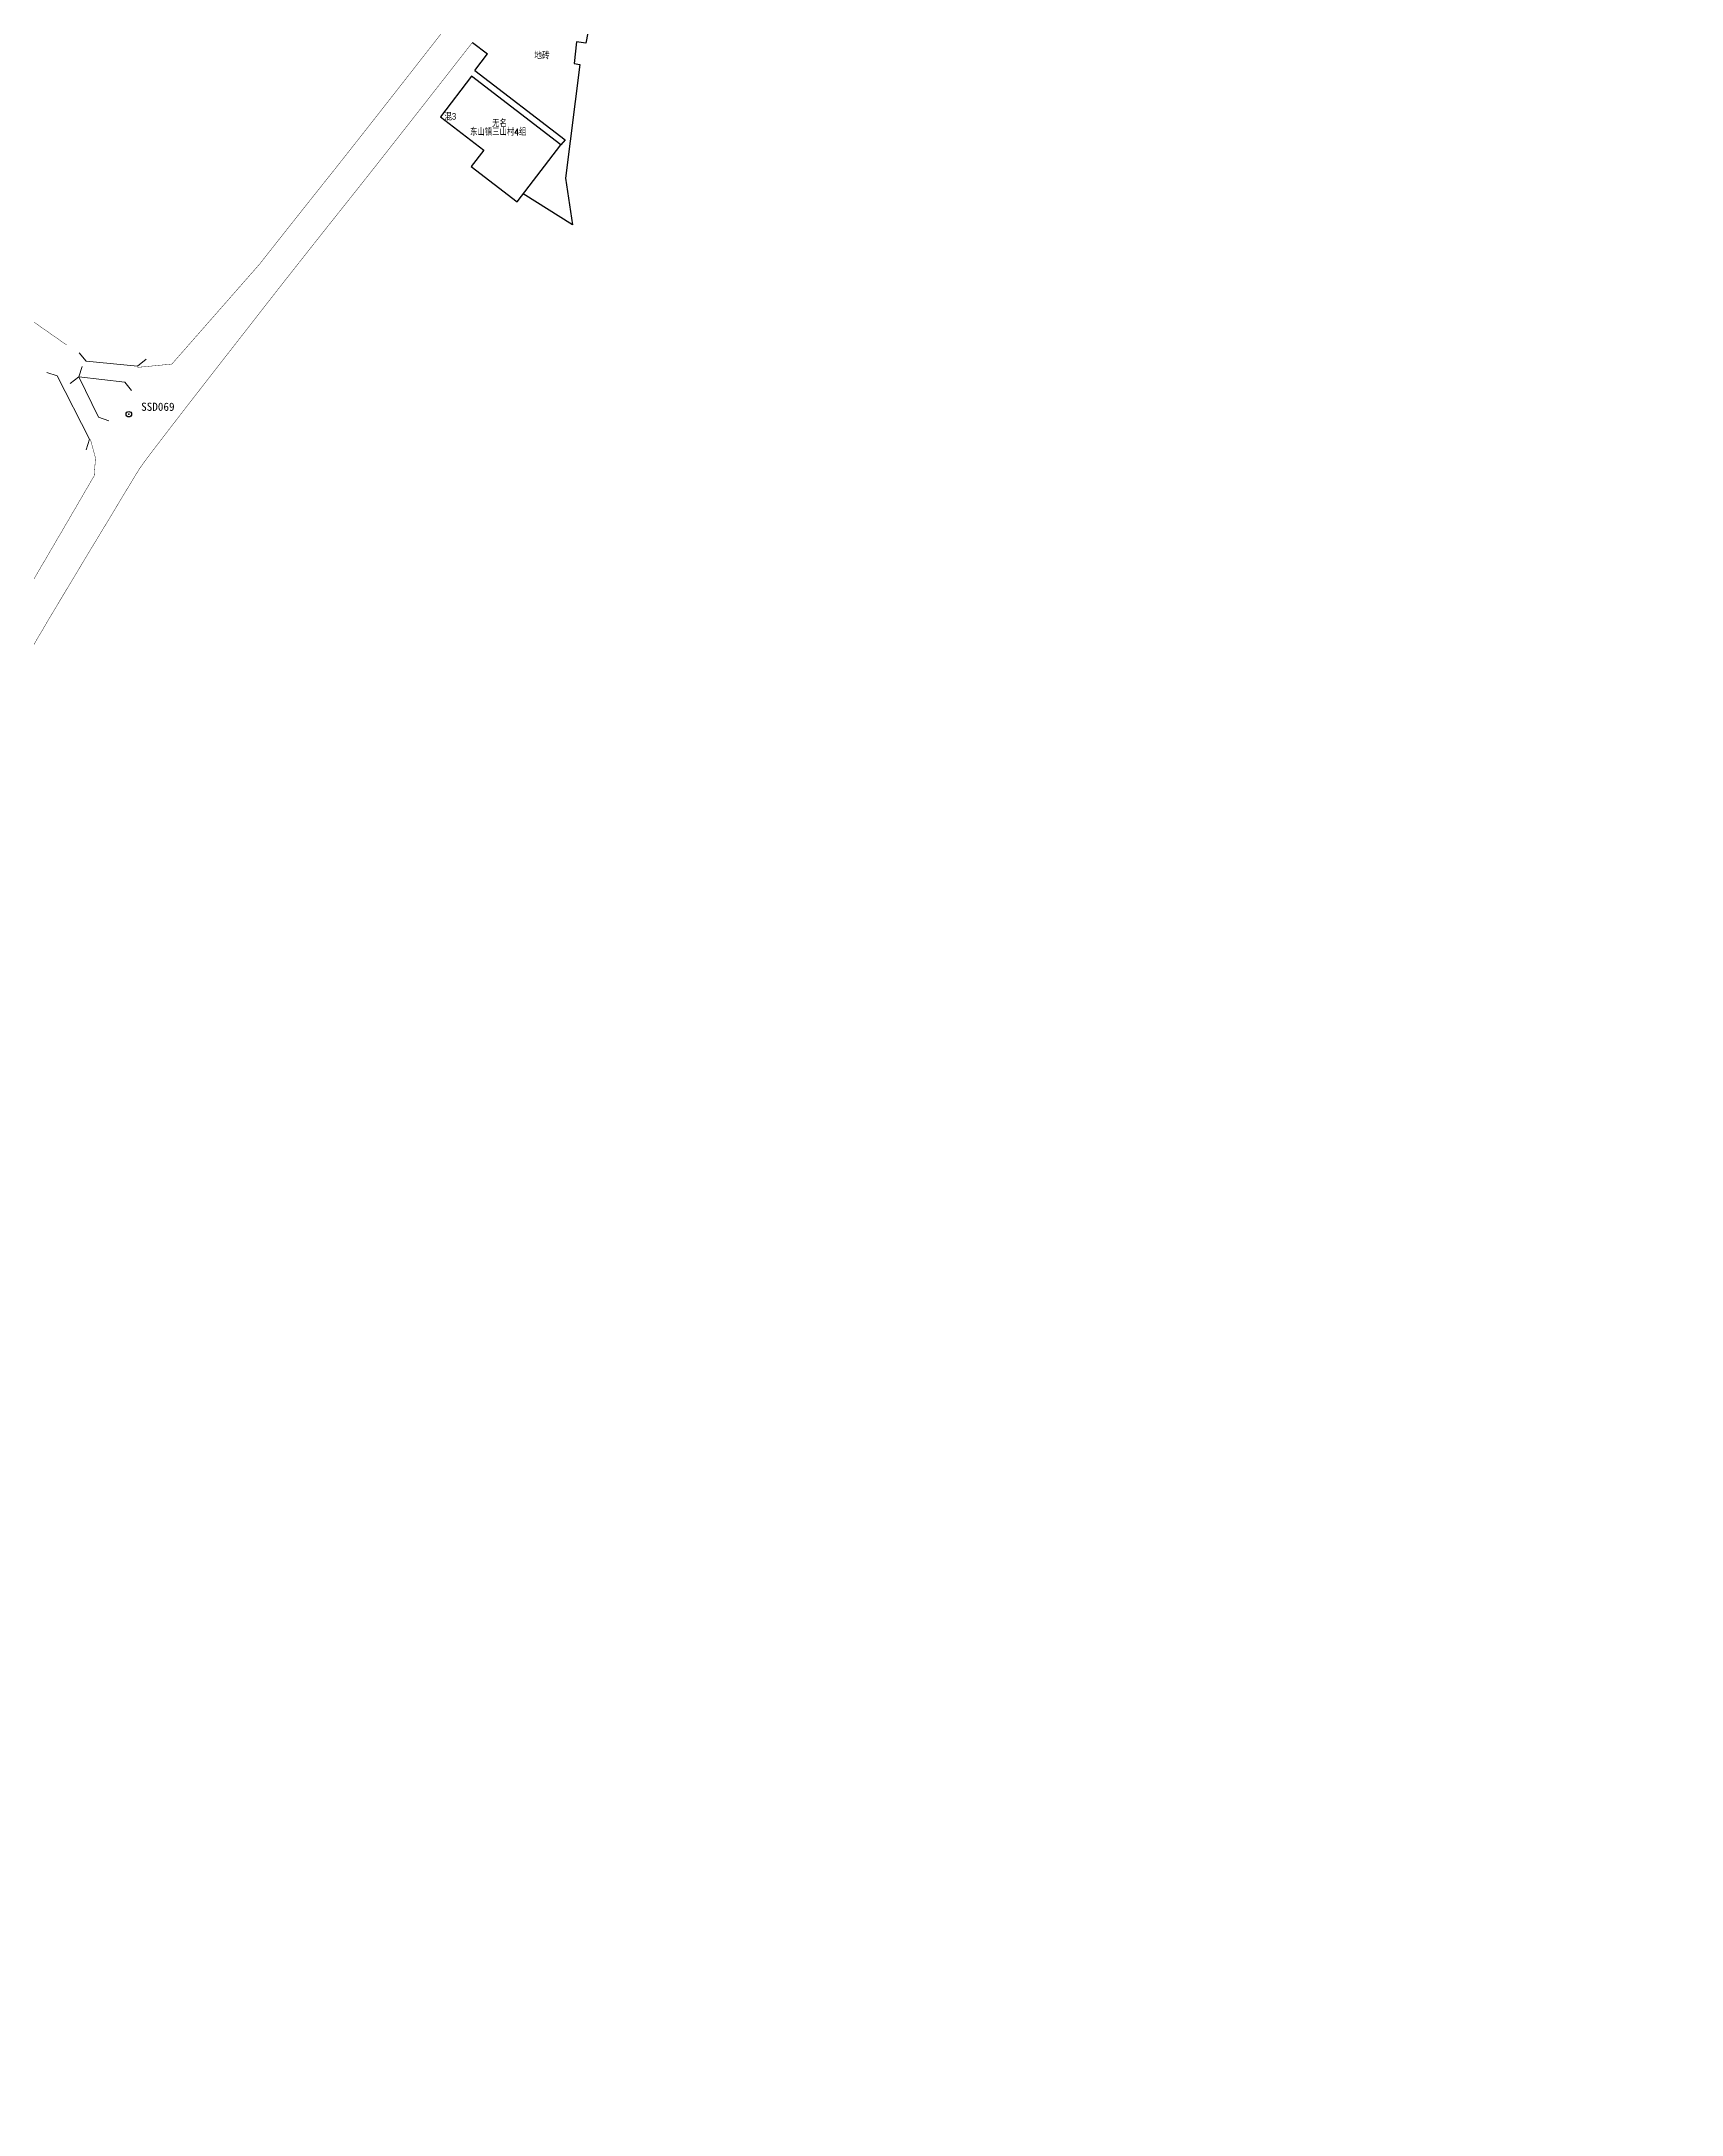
# Model space of a CAD drawing. Header units: millimetres. Extents: x 21943 to 23516, y 12107 to 14027.
# Drawn here: x 22284.2 to 22524.5, y 12228.7 to 12532.5 of the extents above; entities that cross this region are included whole.
import ezdxf
from ezdxf.enums import TextEntityAlignment as Align

# ---------------------------------------------------------------- set-up
doc = ezdxf.new("R2010")
doc.units = ezdxf.units.MM
for name, color, linetype in [('$TD_AUDIT_GENERATED_(2B2)', 221, 'Continuous'), ('$TD_AUDIT_GENERATED_(2B5)', 2, 'Continuous'), ('$TD_AUDIT_GENERATED_(2B7)', 7, 'Continuous'), ('$TD_AUDIT_GENERATED_(2BB)', 4, 'Continuous'), ('$TD_AUDIT_GENERATED_(2C2)', 7, 'Continuous'), ('KZD', 1, 'Continuous')]:
    doc.layers.add(name, color=color, linetype=linetype)
doc.layers.add('$TD_AUDIT_GENERATED_(2C5)', color=5, linetype='Continuous', lineweight=0)
doc.styles.add('$TD_AUDIT_GENERATED_(2CC)', font='simhei.ttf')
doc.styles.add('HZ', font='rs.shx', dxfattribs={"width": 0.8, "bigfont": 'hztxt.shx'})
doc.styles.get("Standard").update_dxf_attribs({"font": 'arial.ttf'})
doc.linetypes.add('1161', pattern='A,0,[149,AAA.SHX,S=0.15,R=0,X=0,Y=0],-1.6', length=1.6)
doc.linetypes.add('443', pattern='A,9.4,[169,AAA.SHX,S=1,R=0,X=0,Y=0.15],0.6', length=10)

# ---------------------------------------------------------------- blocks, each defined once
blk = doc.blocks.new('gc117')
blk.add_circle((0, 0), 0.8)
blk.add_point((0, 0))

msp = doc.modelspace()

# ---------------------------------------------------------------- linework, layer by layer
at = {"layer": '$TD_AUDIT_GENERATED_(2B2)', "linetype": 'Continuous', "flags": 128}
msp.add_lwpolyline([(22342.6, 12521.43), (22348.95, 12516.56), (22347.1, 12514.15), (22353.86, 12508.97), (22360.27, 12517.33), (22347.17, 12527.38)], close=True, dxfattribs=at)
at = {"layer": '$TD_AUDIT_GENERATED_(2BB)', "linetype": 'Continuous', "const_width": 0.06}
for points in [[(22204.27, 12548.86, 0.000001), (22199.73, 12552.16, 0.001052)], [(22287.87, 12487.97, -0.000688), (22282.92, 12491.44, -0.001146), (22279.96, 12493.53, -0.000002), (22274.71, 12497.25, -0.000364), (22274.68, 12497.27, -0.000328), (22269.98, 12500.61, -0.000817), (22268.1, 12501.96, -0.000011), (22268.08, 12501.98, -0.000012), (22268.06, 12501.99, -0.001713), (22267.07, 12502.71, -0.000618), (22264.32, 12504.71, -0.000486), (22258.03, 12509.33, -0.000295), (22247.66, 12516.96, -0.000018), (22241.2, 12521.73, 0.000044), (22234.73, 12526.49, 0.00002), (22226.11, 12532.84, 0.000342)], [(22467.15, 12688.4, -0.004354), (22458.84, 12675.31, -0.003262), (22455.45, 12670.13, -0.000532), (22444.83, 12654.16, -0.013257), (22441.12, 12649.95, 0.00431), (22428.77, 12636.41, 0.000116), (22416.29, 12622.49, 0.003081), (22415.78, 12621.92, 0.00195), (22412.6, 12618.25, 0.000758), (22404.5, 12608.8, 0.000072), (22397.86, 12601.04, 0.000065), (22390.52, 12592.45, 0.000317), (22384.28, 12585.13, 0.000281), (22377.23, 12576.86, 0.003989), (22370.14, 12568.38, 0.005038), (22364.63, 12561.54, 0.000609), (22359.82, 12555.43, 0.000341), (22351.26, 12544.52, 0.000354), (22338.56, 12528.29, -0.000618), (22331.28, 12519, -0.001865), (22325.1, 12511.19, 0.001505), (22317.4, 12501.47, 0.000694), (22316.15, 12499.88, 0.000205)], [(22347.31, 12532.34, 0.000147), (22342.03, 12525.58, -0.000618), (22334.74, 12516.28, -0.001865), (22328.54, 12508.44, 0.001505), (22320.86, 12498.74, 0.001117), (22318.86, 12496.2, 0.000205), (22308.04, 12482.32, 0.002337), (22300.34, 12472.34, 0.009839), (22298.57, 12469.93, 0.017389), (22298.36, 12469.61, 0.000321), (22287.82, 12452.14, 0.00305), (22283.87, 12445.49, 0.001713), (22276.96, 12433.6)], [(22273.81, 12438.19, 0.001053), (22278.06, 12445.28, 0.001053), (22282.28, 12452.39, 0.001213), (22287.1, 12460.61, 0.001213), (22291.89, 12468.84)]]:
    msp.add_lwpolyline(points, format="xyb", dxfattribs=at)
for points in [[(22303.26, 12485.19), (22316.15, 12499.88)], [(22303.26, 12485.19), (22298.24, 12484.71)], [(22292.07, 12471.42), (22291.89, 12468.84)]]:
    msp.add_lwpolyline(points, dxfattribs=at)
at = {"layer": '$TD_AUDIT_GENERATED_(2BB)', "linetype": 'Continuous', "const_width": 0.06, "flags": 128}
msp.add_lwpolyline([(22292.07, 12471.42), (22291.32, 12474.22)], dxfattribs=at)
at = {"layer": '$TD_AUDIT_GENERATED_(2C5)', "linetype": 'Continuous', "flags": 128}
for points in [[(22290.71, 12485.62), (22289.69, 12486.86)], [(22286.45, 12483.45), (22284.93, 12483.94)], [(22289.61, 12483.34), (22290.13, 12484.86)], [(22298.25, 12484.88), (22290.71, 12485.62)], [(22298.25, 12484.88), (22299.48, 12485.9)], [(22286.45, 12483.45), (22291.21, 12474.17)], [(22289.61, 12483.34), (22288.35, 12482.35)], [(22289.61, 12483.34), (22296.38, 12482.56)], [(22292.49, 12477.41), (22289.61, 12483.34)], [(22296.38, 12482.56), (22297.37, 12481.3)], [(22292.49, 12477.41), (22294.01, 12476.88)], [(22291.21, 12474.17), (22290.72, 12472.64)]]:
    msp.add_lwpolyline(points, dxfattribs=at)
at = {"layer": '测试_(2B1)', "color": 2, "linetype": '1161'}
msp.add_line((22347.31, 12532.34, 407.43), (22349.52, 12530.64, 409.3), dxfattribs=at)
at = {"layer": '测试_(2B1)', "color": 2, "linetype": '1161', "elevation": 409.3, "flags": 128}
for points in [[(22356.97, 12540.36), (22360.68, 12545.21), (22365.67, 12541.4), (22363.91, 12532.22), (22362.53, 12532.42), (22362.2, 12529.23), (22363.03, 12529.11), (22360.94, 12512.46), (22361.97, 12505.61), (22354.76, 12510.14)], [(22347.66, 12528.22), (22349.52, 12530.64)], [(22347.66, 12528.22), (22360.91, 12518.07), (22360.27, 12517.33)]]:
    msp.add_lwpolyline(points, dxfattribs=at)

# ---------------------------------------------------------------- block references
at = {"layer": 'KZD', "linetype": 'Continuous', "xscale": 0.5, "yscale": 0.5}
msp.add_blockref('gc117', (22296.96, 12477.84), dxfattribs=at)

# ---------------------------------------------------------------- texts
at = {"layer": '$TD_AUDIT_GENERATED_(2B5)', "linetype": '443', "width": 0.8}
for s, p in [('\\M+5B5D8\\M+5D7A9', (22357.49, 12530.5)), ('\\M+5BBEC3', (22344.05, 12521.52))]:
    msp.add_text(s, height=1, dxfattribs=at).set_placement(p, align=Align.MIDDLE)
at = {"layer": '$TD_AUDIT_GENERATED_(2B7)', "linetype": 'Continuous', "style": 'HZ', "width": 0.8}
msp.add_text('\\M+5CEDE\\M+5C3FB', height=1, dxfattribs=at).set_placement((22351.27, 12520.58), align=Align.MIDDLE)
at = {"layer": '$TD_AUDIT_GENERATED_(2C2)', "linetype": 'Continuous', "style": 'HZ', "width": 0.8}
msp.add_text('\\M+5B6AB\\M+5C9BD\\M+5D5F2\\M+5C8FD\\M+5C9BD\\M+5B4E54\\M+5D7E9', height=1, dxfattribs=at).set_placement((22351.08, 12519.19), align=Align.MIDDLE_CENTER)
at = {"layer": 'KZD', "linetype": 'Continuous', "style": '$TD_AUDIT_GENERATED_(2CC)'}
msp.add_text('SSD069', height=1.2, dxfattribs=at).set_placement((22301.21, 12478.94), align=Align.MIDDLE)

doc.saveas('drawing.dxf')
